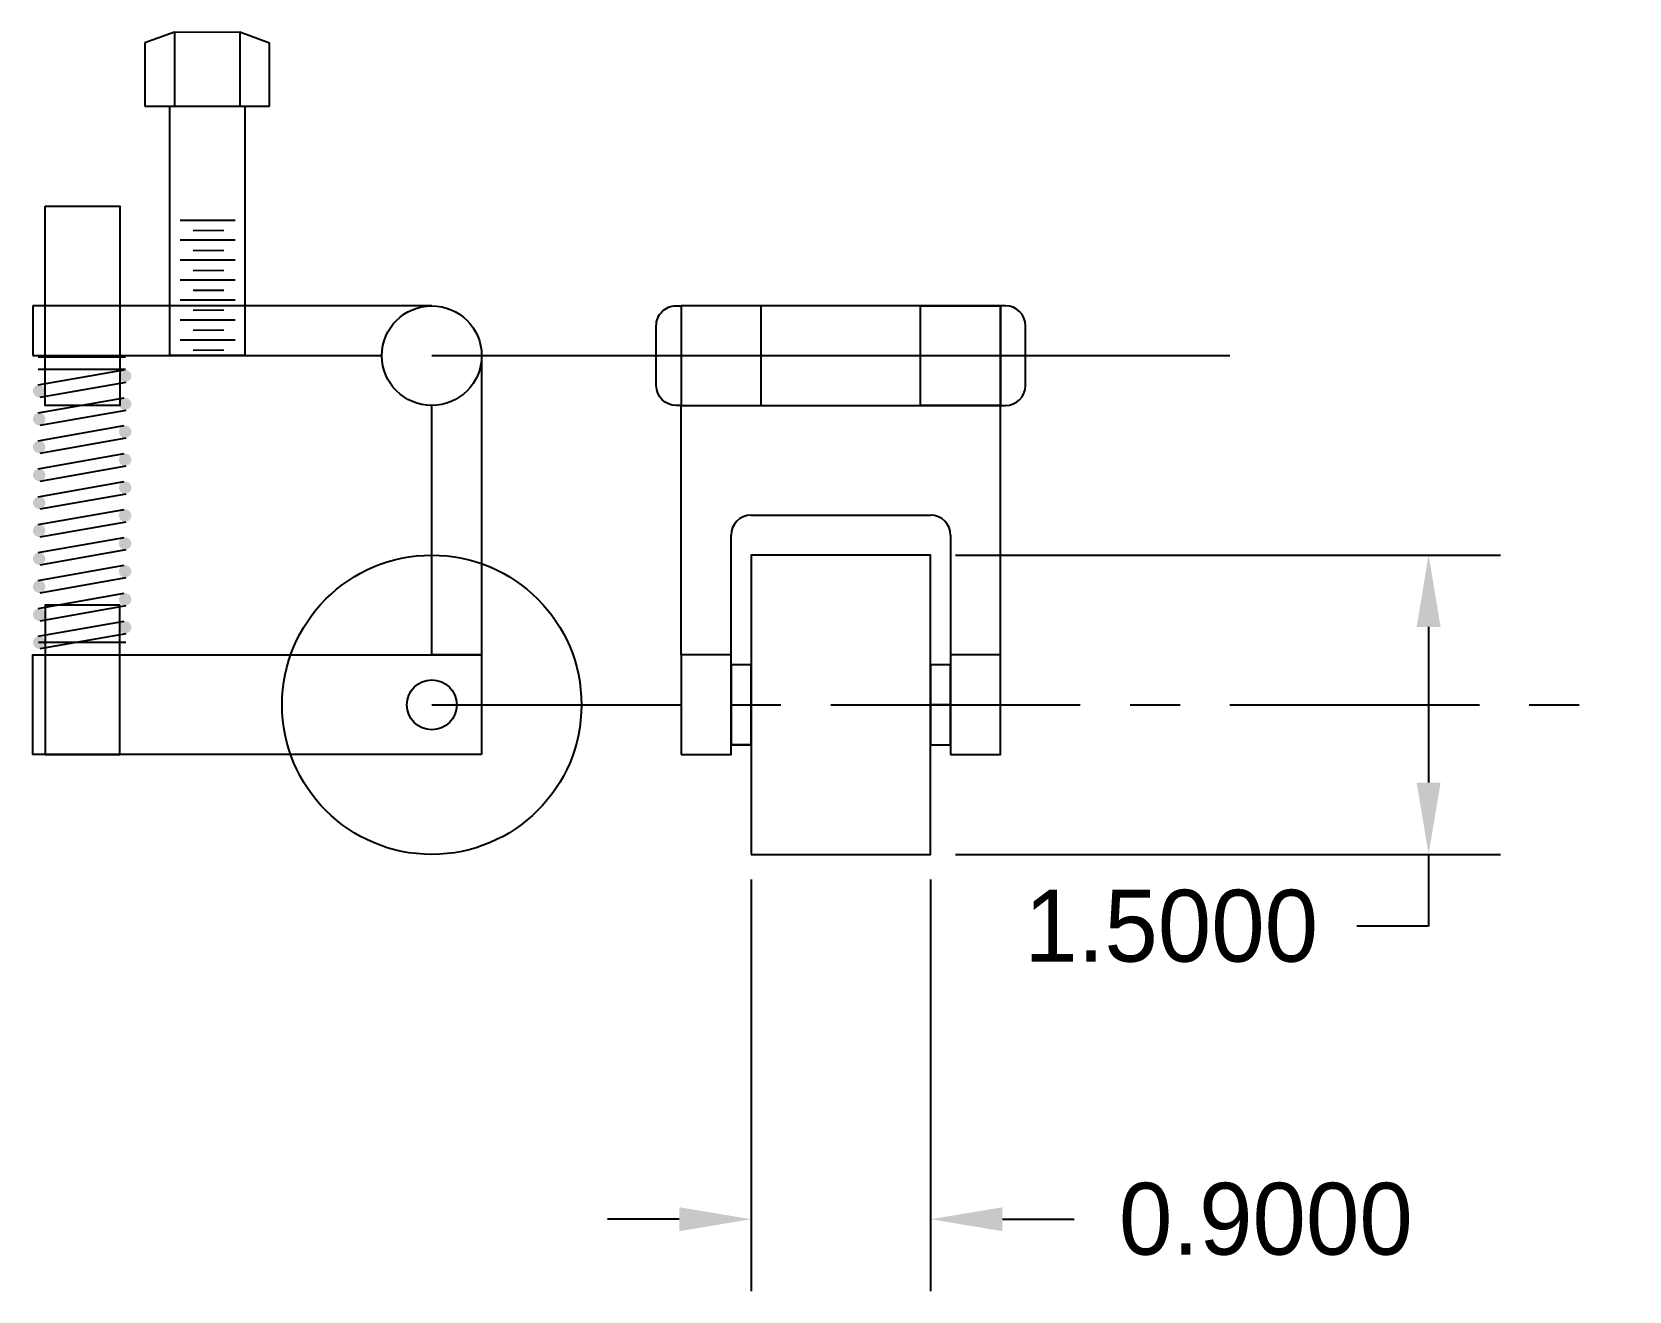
# Model space of a CAD drawing. Header units: inches. Extents: x 24.8 to 69.6, y -27.7 to -18.8.
# Drawn here: x 24.83 to 32.84, y -25.19 to -18.88 of the extents above.
import ezdxf

# ---------------------------------------------------------------- set-up
doc = ezdxf.new("R2010")
doc.units = ezdxf.units.IN
doc.header["$MEASUREMENT"] = 0
doc.linetypes.add('CENTER', pattern=[2, 1.25, -0.25, 0.25, -0.25])
doc.dimstyles.get("Standard").update_dxf_attribs({"dimtxt": 0.18, "dimasz": 0.18, "dimexe": 0.18, "dimexo": 0.0625, "dimgap": 0.09, "dimtad": 0, "dimtih": 1, "dimtoh": 1, "dimdec": 4, "dimzin": 0, "dimdsep": 46, "dimtxsty": 'Standard', "dimcen": 0.09, "dimadec": 0, "dimazin": 0, "dimtfac": 1, "dimtdec": 4, "dimtofl": 0, "dimtmove": 0, "dimatfit": 3, "dimfxl": 0, "dimtolj": 1, "dimtzin": 0, "dimarcsym": 0})

# ---------------------------------------------------------------- blocks, each defined once
blk = doc.blocks.new('*D6')
at = {"color": 0, "lineweight": -2}
for p, q in [((29.46192977225934, -21.50434181963919), (32.19240720294879, -21.50434181963919)), ((31.83240720294879, -21.86434181963919), (31.83240720294879, -22.64434181963919)), ((29.46192977225934, -23.00434181963919), (32.19240720294879, -23.00434181963919)), ((31.83240720294879, -23.00434181963919), (31.83240720294879, -23.36434181963919)), ((31.83240720294879, -23.36434181963919), (31.47240720294879, -23.36434181963919))]:
    blk.add_line(p, q, dxfattribs=at)
at = {"color": 0}
for points in [[(31.77240720294879, -21.86434181963919), (31.89240720294879, -21.86434181963919), (31.83240720294879, -21.50434181963919)], [(31.77240720294879, -22.64434181963919), (31.89240720294879, -22.64434181963919), (31.83240720294879, -23.00434181963919)]]:
    blk.add_solid(points, dxfattribs=at)
at = {"layer": 'Defpoints', "color": 0}
for p in [(29.33692977225934, -21.50434181963919), (29.33692977225934, -23.00434181963919), (31.83240720294879, -23.00434181963919)]:
    blk.add_point(p, dxfattribs=at)
at = {"color": 0, "insert": (30.54240720294879, -23.36434181963919), "char_height": 0.36, "attachment_point": 5}
blk.add_mtext('\\A1;1.5000', dxfattribs=at)
blk = doc.blocks.new('*D7')
at = {"color": 0, "lineweight": -2}
for p, q in [((28.43692977225934, -23.12934181963919), (28.43692977225934, -25.19298535273522)), ((29.33692977225934, -23.12934181963919), (29.33692977225934, -25.19298535273522)), ((28.07692977225934, -24.83298535273522), (27.71692977225934, -24.83298535273522)), ((29.69692977225934, -24.83298535273522), (30.05692977225934, -24.83298535273522))]:
    blk.add_line(p, q, dxfattribs=at)
at = {"color": 0}
for points in [[(28.07692977225934, -24.77298535273522), (28.07692977225934, -24.89298535273522), (28.43692977225934, -24.83298535273522)], [(29.69692977225934, -24.77298535273522), (29.69692977225934, -24.89298535273522), (29.33692977225934, -24.83298535273522)]]:
    blk.add_solid(points, dxfattribs=at)
at = {"layer": 'Defpoints', "color": 0}
for p in [(28.43692977225934, -23.00434181963919), (29.33692977225934, -23.00434181963919), (29.33692977225934, -24.83298535273522)]:
    blk.add_point(p, dxfattribs=at)
at = {"color": 0, "insert": (31.01692977225934, -24.83298535273522), "char_height": 0.36, "attachment_point": 5}
blk.add_mtext('\\A1;0.9000', dxfattribs=at)

msp = doc.modelspace()

# ---------------------------------------------------------------- hatches: boundary and pattern name
h = msp.add_hatch(color=0)
edge = h.paths.add_edge_path()
edge.add_arc((24.86450709450239, -20.54143957467772), 0.03124999999999999, -3.180554681463517e-15, 360)
edge = h.paths.add_edge_path()
edge.add_arc((25.30200709450239, -20.54143957467772), 0.03124999999999999, -3.180554681463517e-15, 360)
h = msp.add_hatch(color=0)
edge = h.paths.add_edge_path()
edge.add_arc((24.8693998747644, -20.68203765508684), 0.03125, 10, 370)
edge = h.paths.add_edge_path()
edge.add_arc((25.30025326670725, -20.60606657735756), 0.03125, 10, 370)
h = msp.add_hatch(color=0)
edge = h.paths.add_edge_path()
edge.add_arc((24.8693998747644, -20.82203765508685), 0.03125, 10, 370)
edge = h.paths.add_edge_path()
edge.add_arc((25.30025326670725, -20.74606657735756), 0.03125, 10, 370)
h = msp.add_hatch(color=0)
edge = h.paths.add_edge_path()
edge.add_arc((24.8693998747644, -20.96203765508685), 0.03125, 10, 370)
edge = h.paths.add_edge_path()
edge.add_arc((25.30025326670725, -20.88606657735756), 0.03125, 10, 370)
h = msp.add_hatch(color=0)
edge = h.paths.add_edge_path()
edge.add_arc((24.8693998747644, -21.10203765508684), 0.03125, 10, 370)
edge = h.paths.add_edge_path()
edge.add_arc((25.30025326670725, -21.02606657735756), 0.03125, 10, 370)
h = msp.add_hatch(color=0)
edge = h.paths.add_edge_path()
edge.add_arc((24.8693998747644, -21.24203765508684), 0.03125, 10, 370)
edge = h.paths.add_edge_path()
edge.add_arc((25.30025326670725, -21.16606657735756), 0.03125, 10, 370)
h = msp.add_hatch(color=0)
edge = h.paths.add_edge_path()
edge.add_arc((24.8693998747644, -21.38203765508684), 0.03125, 10, 370)
edge = h.paths.add_edge_path()
edge.add_arc((25.30025326670725, -21.30606657735756), 0.03125, 10, 370)
h = msp.add_hatch(color=0)
edge = h.paths.add_edge_path()
edge.add_arc((24.8693998747644, -21.52203765508684), 0.03125, 10, 370)
edge = h.paths.add_edge_path()
edge.add_arc((25.30025326670725, -21.44606657735756), 0.03125, 10, 370)
h = msp.add_hatch(color=0)
edge = h.paths.add_edge_path()
edge.add_arc((24.8693998747644, -21.66203765508684), 0.03125, 10, 370)
edge = h.paths.add_edge_path()
edge.add_arc((25.30025326670725, -21.58606657735756), 0.03125, 10, 370)
h = msp.add_hatch(color=0)
edge = h.paths.add_edge_path()
edge.add_arc((24.8693998747644, -21.80203765508684), 0.03125, 10, 370)
edge = h.paths.add_edge_path()
edge.add_arc((25.30025326670725, -21.72606657735756), 0.03125, 10, 370)
h = msp.add_hatch(color=0)
edge = h.paths.add_edge_path()
edge.add_arc((24.8693998747644, -21.94203765508684), 0.03125, 10, 370)
edge = h.paths.add_edge_path()
edge.add_arc((25.30025326670725, -21.86606657735756), 0.03125, 10, 370)
h = msp.add_hatch(color=0)
edge = h.paths.add_edge_path()
edge.add_arc((24.86625121251985, -21.9724209504401), 0.03124999999999999, -3.180554681463517e-15, 360)
edge = h.paths.add_edge_path()
edge.add_arc((25.30375121251985, -21.9724209504401), 0.03124999999999999, -3.180554681463517e-15, 360)

# ---------------------------------------------------------------- linework, layer by layer
at = {"color": 6}
for p, q in [((25.54776587000811, -18.88304618077265), (25.39942977225934, -18.93569546558457)), ((25.54776587000811, -18.88304618077265), (25.87522310498179, -18.88185943526452)), ((25.54776587000811, -18.88304618077265), (25.54776587000811, -19.25804618077265)), ((25.87522310498179, -18.88185943526452), (25.87522310498179, -19.25685943526452)), ((25.87522310498179, -18.88185943526452), (26.02442977225934, -18.93569546558457)), ((25.39942977225934, -18.93569546558457), (25.39942977225934, -19.25434181963919)), ((26.02442977225934, -19.25434181963919), (26.02442977225934, -18.93569546558457)), ((25.39942977225934, -19.25434181963919), (26.02442977225934, -19.25434181963919)), ((25.57663895436917, -19.82473699081919), (25.85238922738841, -19.82473699081919)), ((25.57663895436917, -19.92473699081919), (25.85238922738841, -19.92473699081919)), ((25.64162698675193, -19.87683314588003), (25.79433653833172, -19.87547765719276)), ((25.64162698675193, -19.97683314588003), (25.79433653833172, -19.97547765719276)), ((25.57663895436917, -20.02473699081919), (25.85238922738841, -20.02473699081919)), ((25.64162698675193, -20.07683314588003), (25.79433653833172, -20.07547765719276)), ((25.57663895436917, -20.12473699081919), (25.85238922738841, -20.12473699081919)), ((25.57663895436917, -20.22473699081919), (25.85238922738841, -20.22473699081919)), ((25.64162698675193, -20.17683314588003), (25.79433653833172, -20.17547765719276)), ((26.83692977225934, -20.25434181963919), (24.83692977225934, -20.25434181963919)), ((24.83692977225934, -20.25434181963919), (24.83692977225934, -20.50434181963919)), ((25.57663895436917, -20.32473699081919), (25.85238922738841, -20.32473699081919)), ((25.64162698675193, -20.27683314588003), (25.79433653833172, -20.27547765719276)), ((25.64162698675193, -20.37683314588003), (25.79433653833172, -20.37547765719276)), ((25.57663895436917, -20.42473699081919), (25.85238922738841, -20.42473699081919)), ((25.64162698675193, -20.47683314588003), (25.79433653833172, -20.47547765719276)), ((24.83692977225934, -20.50434181963919), (26.58692977225934, -20.50434181963919)), ((27.08692977225934, -20.50434181963919), (27.08692977225934, -22.00434181963919)), ((26.83692977225934, -22.00434181963919), (26.83692977225934, -20.75434181963919)), ((28.08692977225934, -22.00434181963919), (28.08692977225934, -20.75434181963919)), ((29.68692977225934, -22.00434181963919), (29.68692977225934, -20.75434181963919)), ((28.43692977225934, -21.30434181963919), (29.33692977225934, -21.30434181963919)), ((28.33692977225934, -22.00434181963919), (28.33692977225934, -21.4043418196392)), ((29.43692977225934, -21.4043418196392), (29.43692977225934, -22.00434181963919)), ((27.08692977225934, -22.00434181963919), (26.83692977225934, -22.00434181963919))]:
    msp.add_line(p, q, dxfattribs=at)
at = {"color": 0}
for p, q in [((24.86450709450239, -20.51018957467772), (25.30200709450239, -20.51018957467772)), ((24.86397336921231, -20.65126241280521), (25.29482676115516, -20.57529133507593)), ((24.86450709450238, -20.57268957467772), (25.30200709450239, -20.57268957467772)), ((24.8748263803165, -20.71281289736848), (25.30567977225934, -20.63684181963919)), ((24.86397336921231, -20.79126241280521), (25.29482676115516, -20.71529133507593)), ((24.8748263803165, -20.85281289736848), (25.30567977225934, -20.77684181963919)), ((24.86397336921231, -20.93126241280521), (25.29482676115516, -20.85529133507593)), ((24.8748263803165, -20.99281289736848), (25.30567977225934, -20.9168418196392)), ((24.86397336921231, -21.07126241280521), (25.29482676115516, -20.99529133507593)), ((24.8748263803165, -21.13281289736847), (25.30567977225934, -21.05684181963919)), ((24.86397336921231, -21.21126241280521), (25.29482676115516, -21.13529133507593)), ((24.8748263803165, -21.27281289736847), (25.30567977225934, -21.19684181963919)), ((24.86397336921231, -21.35126241280521), (25.29482676115516, -21.27529133507593)), ((24.8748263803165, -21.41281289736848), (25.30567977225934, -21.33684181963919)), ((24.86397336921231, -21.49126241280521), (25.29482676115516, -21.41529133507593)), ((24.8748263803165, -21.55281289736848), (25.30567977225934, -21.47684181963919)), ((24.86397336921231, -21.63126241280521), (25.29482676115516, -21.55529133507593)), ((24.8748263803165, -21.69281289736848), (25.30567977225934, -21.61684181963919)), ((24.86397336921231, -21.77126241280521), (25.29482676115516, -21.69529133507593)), ((24.8748263803165, -21.83281289736847), (25.30567977225934, -21.75684181963919)), ((24.86397336921231, -21.91126241280521), (25.29482676115516, -21.83529133507593)), ((24.8748263803165, -21.97281289736847), (25.30567977225934, -21.89684181963919)), ((24.86625121251985, -21.9411709504401), (25.30375121251985, -21.9411709504401)), ((24.86625121251985, -22.0036709504401), (25.30375121251985, -22.0036709504401))]:
    msp.add_line(p, q, dxfattribs=at)
at = {"color": 4}
msp.add_line((26.83692977225934, -20.50434181963919), (30.83692977225934, -20.50434181963919), dxfattribs=at)
at = {"color": 4, "linetype": 'CENTER'}
msp.add_line((26.83692977225934, -22.25434181963919), (32.83692977225934, -22.25434181963919), dxfattribs=at)
at = {"color": 6}
for points in [[(25.52442977225934, -19.25434181963919), (25.89942977225934, -19.25434181963919), (25.89942977225934, -20.50434181963919), (25.52442977225934, -20.50434181963919)], [(24.89942977225934, -19.75434181963919), (25.27442977225934, -19.75434181963919), (25.27442977225934, -20.75434181963919), (24.89942977225934, -20.75434181963919)], [(28.08692977225934, -20.75434181963919), (29.68692977225934, -20.75434181963919), (29.68692977225934, -20.25434181963919), (28.08692977225934, -20.25434181963919)], [(28.08692977225934, -20.75434181963919), (28.48692977225934, -20.75434181963919), (28.48692977225934, -20.25434181963919), (28.08692977225934, -20.25434181963919)], [(29.68692977225934, -20.75434181963919), (29.28692977225934, -20.75434181963919), (29.28692977225934, -20.25434181963919), (29.68692977225934, -20.25434181963919)], [(28.43692977225934, -23.00434181963919), (29.33692977225934, -23.00434181963919), (29.33692977225934, -21.50434181963919), (28.43692977225934, -21.50434181963919)], [(24.89942977225934, -22.50434181963919), (25.27442977225934, -22.50434181963919), (25.27442977225934, -21.75434181963919), (24.89942977225934, -21.75434181963919)], [(27.08692977225934, -22.50434181963919), (24.83692977225934, -22.50434181963919), (24.83692977225934, -22.00434181963919), (27.08692977225934, -22.00434181963919)], [(28.08692977225934, -22.50434181963919), (28.33692977225934, -22.50434181963919), (28.33692977225934, -22.00434181963919), (28.08692977225934, -22.00434181963919)], [(29.43692977225934, -22.50434181963919), (29.68692977225934, -22.50434181963919), (29.68692977225934, -22.00434181963919), (29.43692977225934, -22.00434181963919)], [(28.33692977225934, -22.45434181963919), (28.43692977225934, -22.45434181963919), (28.43692977225934, -22.05434181963919), (28.33692977225934, -22.05434181963919)], [(29.33692977225934, -22.45434181963919), (29.43692977225934, -22.45434181963919), (29.43692977225934, -22.05434181963919), (29.33692977225934, -22.05434181963919)], [(28.33692977225934, -22.25434181963919), (28.43692977225934, -22.25434181963919), (28.43692977225934, -22.45434181963919), (28.33692977225934, -22.45434181963919)], [(29.43692977225934, -22.25434181963919), (29.33692977225934, -22.25434181963919), (29.33692977225934, -22.45434181963919), (29.43692977225934, -22.45434181963919)]]:
    msp.add_lwpolyline(points, close=True, dxfattribs=at)
for points in [[(28.08692977225934, -20.75434181963919), (28.06192977225934, -20.75434181963919, -0.414213562373095), (27.96192977225934, -20.65434181963919), (27.96192977225934, -20.3543418196392, -0.414213562373095), (28.06192977225934, -20.25434181963919), (28.08692977225934, -20.25434181963919)], [(29.68692977225934, -20.75434181963919), (29.71192977225934, -20.75434181963919, 0.414213562373095), (29.81192977225934, -20.65434181963919), (29.81192977225934, -20.3543418196392, 0.414213562373095), (29.71192977225934, -20.25434181963919), (29.68692977225934, -20.25434181963919)]]:
    msp.add_lwpolyline(points, format="xyb", close=True, dxfattribs=at)
for centre, radius in [((26.83692977225934, -20.50434181963919), 0.25), ((26.83692977225934, -22.25434181963919), 0.75), ((26.83692977225934, -22.25434181963919), 0.125)]:
    msp.add_circle(centre, radius, dxfattribs=at)
for centre, start, end in [((28.43692977225934, -21.4043418196392), 90, 180), ((29.33692977225934, -21.4043418196392), 0, 90)]:
    msp.add_arc(centre, 0.1, start, end, dxfattribs=at)

# ---------------------------------------------------------------- dimensions: what is measured, and where the dimension line sits
at = {"color": 1}
dim = msp.add_linear_dim(base=(31.83240720294879, -23.00434181963919), p1=(29.33692977225934, -21.50434181963919), p2=(29.33692977225934, -23.00434181963919), angle=90, dimstyle='Standard', override={"dimscale": 2}, dxfattribs=at)
dim.commit()
dim.dimension.update_dxf_attribs({"geometry": '*D6', "text_midpoint": (30.54240720294879, -23.36434181963919)})
dim = msp.add_linear_dim(base=(29.33692977225934, -24.83298535273522), p1=(28.43692977225934, -23.00434181963919), p2=(29.33692977225934, -23.00434181963919), dimstyle='Standard', override={"dimscale": 2}, dxfattribs=at)
dim.commit()
dim.dimension.update_dxf_attribs({"geometry": '*D7', "text_midpoint": (31.01692977225934, -24.83298535273522)})

doc.saveas('drawing.dxf')
